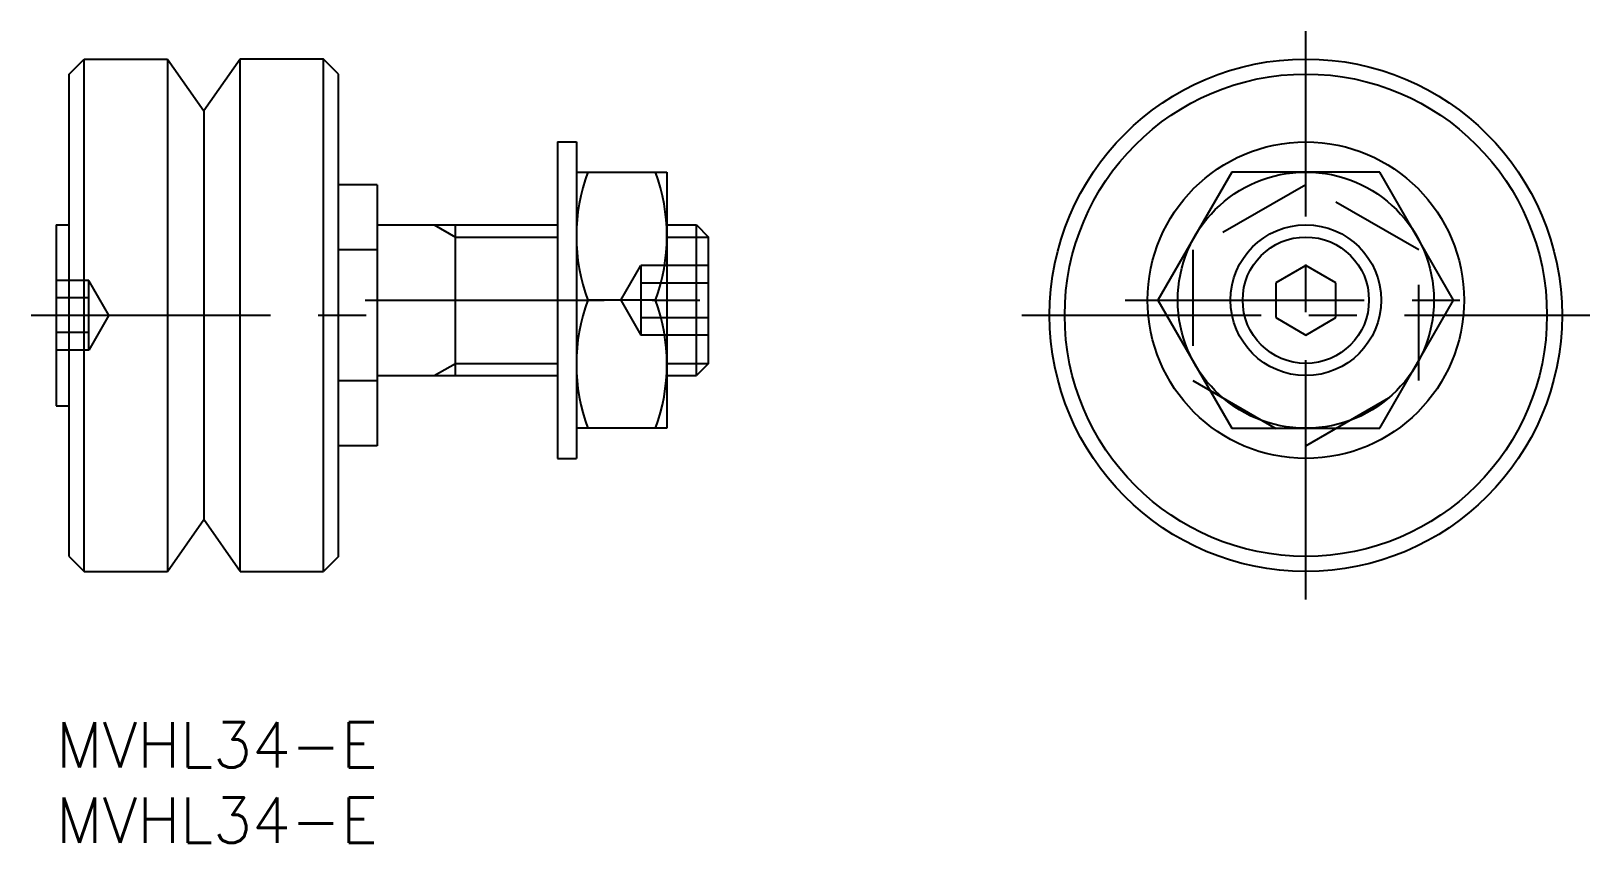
# Model space of a CAD drawing. Extents: x -2 to 102, y -8 to 46.
import ezdxf

# ---------------------------------------------------------------- set-up
doc = ezdxf.new("R2010")
doc.units = 0
doc.header["$LTSCALE"] = 0.5
doc.linetypes.add('CENTER', pattern=[50.8, 31.75, -6.35, 6.35, -6.35])
doc.linetypes.add('DASHED', pattern=[19.05, 12.7, -6.35])
for name, color, linetype in [('MSM_CENTER', 1, 'CENTER'), ('MSM_CONTINUOUS', 7, 'CONTINUOUS'), ('MSM_DASHED', 4, 'DASHED'), ('MSM_NARROW', 5, 'CONTINUOUS'), ('MSM_PART_NUMBER', 7, 'CONTINUOUS')]:
    doc.layers.add(name, color=color, linetype=linetype)
doc.styles.get("Standard").update_dxf_attribs({"font": 'txt.shx', "height": 3, "bigfont": 'bigfont.shx'})

# ---------------------------------------------------------------- blocks, each defined once
blk = doc.blocks.new('*U5')
at = {"layer": 'MSM_PART_NUMBER'}
blk.add_text('MVHL34-E', height=3, dxfattribs=at).set_placement((0, -3))
blk = doc.blocks.new('*U6')
at = {"layer": 'MSM_PART_NUMBER'}
blk.add_text('MVHL34-E', height=3, dxfattribs=at).set_placement((0, -8))

msp = doc.modelspace()

# ---------------------------------------------------------------- linework, layer by layer
at = {"layer": 'MSM_CENTER'}
for p, q in [((82.93, 8.15), (82.93, 45.85)), ((20.5, 28), (45.51, 28)), ((70.93, 28), (94.93, 28)), ((-1.66, 27), (22.3, 27)), ((64.08, 27), (101.78, 27))]:
    msp.add_line(p, q, dxfattribs=at)
at = {"layer": 'MSM_CONTINUOUS'}
for p, q in [((0.86, 43), (1.86, 44)), ((1.86, 10), (1.86, 44)), ((1.86, 44), (7.39, 44)), ((7.39, 44), (9.8, 40.57)), ((7.39, 44), (7.39, 10)), ((12.21, 44), (9.8, 40.57)), ((17.74, 44), (12.21, 44)), ((12.21, 10), (12.21, 44)), ((17.74, 10), (17.74, 44)), ((18.74, 43), (17.74, 44)), ((0.86, 11), (0.86, 43)), ((18.74, 11), (18.74, 43)), ((9.8, 40.57), (9.8, 13.44)), ((33.27, 38.5), (33.27, 17.5)), ((33.27, 38.5), (34.52, 38.5)), ((34.52, 38.5), (34.52, 17.5)), ((34.52, 36.5), (40.52, 36.5)), ((40.52, 36.5), (40.52, 19.5)), ((40.52, 36.5), (40.52, 19.5)), ((78.02, 36.5), (73.11, 28)), ((87.84, 36.5), (78.02, 36.5)), ((92.74, 28), (87.84, 36.5)), ((21.3, 35.66), (18.74, 35.66)), ((21.3, 35.66), (21.3, 18.34)), ((0, 33), (0, 21)), ((0, 33), (0.86, 33)), ((21.3, 33), (33.27, 33)), ((26.5, 23), (26.5, 33)), ((40.52, 33), (42.49, 33)), ((42.49, 23), (42.49, 33)), ((42.49, 33), (43.3, 32.19)), ((43.3, 23.81), (43.3, 32.19)), ((21.3, 31.33), (18.74, 31.33)), ((82.93, 30.31), (80.93, 29.15)), ((84.93, 29.15), (82.93, 30.31)), ((80.93, 29.15), (80.93, 26.85)), ((84.93, 26.85), (84.93, 29.15)), ((39.76, 28), (35.28, 28)), ((73.11, 28), (78.02, 19.5)), ((87.84, 19.5), (92.74, 28)), ((80.93, 26.85), (82.93, 25.69)), ((82.93, 25.69), (84.93, 26.85)), ((43.3, 23.81), (42.49, 23)), ((21.3, 23), (33.27, 23)), ((40.52, 23), (42.49, 23)), ((18.74, 22.67), (21.3, 22.67)), ((0, 21), (0.86, 21)), ((40.52, 19.5), (34.52, 19.5)), ((78.02, 19.5), (87.84, 19.5)), ((21.3, 18.34), (18.74, 18.34)), ((33.27, 17.5), (34.52, 17.5)), ((7.39, 10), (9.8, 13.44)), ((12.21, 10), (9.8, 13.44)), ((0.86, 11), (1.86, 10)), ((18.74, 11), (17.74, 10)), ((1.86, 10), (7.39, 10)), ((12.21, 10), (17.74, 10))]:
    msp.add_line(p, q, dxfattribs=at)
for centre, radius in [((82.93, 27), 17), ((82.93, 27), 16), ((82.93, 28), 10.5), ((82.93, 28), 8.5), ((82.93, 28), 5)]:
    msp.add_circle(centre, radius, dxfattribs=at)
for centre, start, end in [((46.8, 32.25), 159.7438, 200.2562), ((28.25, 32.25), 339.7438, 20.2562), ((46.8, 23.75), 159.7438, 200.2562), ((28.25, 23.75), 339.7438, 20.2562)]:
    msp.add_arc(centre, 12.28, start, end, dxfattribs=at)
at = {"layer": 'MSM_DASHED'}
for p, q in [((82.93, 35.66), (75.43, 31.33)), ((90.43, 31.33), (82.93, 35.66)), ((75.43, 31.33), (75.43, 22.67)), ((90.43, 22.67), (90.43, 31.33)), ((37.47, 28), (38.8, 30.31)), ((43.3, 30.31), (38.8, 30.31)), ((38.8, 30.31), (38.8, 25.69)), ((2.16, 29.31), (0, 29.31)), ((2.16, 24.69), (2.16, 29.31)), ((3.49, 27), (2.16, 29.31)), ((38.8, 29.15), (43.3, 29.15)), ((2.16, 28.15), (0, 28.15)), ((37.47, 28), (38.8, 25.69)), ((3.49, 27), (2.16, 24.69)), ((38.8, 26.85), (43.3, 26.85)), ((2.16, 25.85), (0, 25.85)), ((43.3, 25.69), (38.8, 25.69)), ((2.16, 24.69), (0, 24.69)), ((75.43, 22.67), (82.93, 18.34)), ((82.93, 18.34), (90.43, 22.67))]:
    msp.add_line(p, q, dxfattribs=at)
at = {"layer": 'MSM_NARROW'}
for p, q in [((25.09, 33), (26.5, 32.19)), ((26.5, 32.19), (33.27, 32.19)), ((40.52, 32.19), (43.3, 32.19)), ((25.09, 23), (26.5, 23.81)), ((26.5, 23.81), (33.27, 23.81)), ((40.52, 23.81), (43.3, 23.81))]:
    msp.add_line(p, q, dxfattribs=at)
msp.add_circle((82.93, 28), 4.19, dxfattribs=at)

# ---------------------------------------------------------------- block references
at = {"layer": 'MSM_CONTINUOUS'}
for name in ['*U5', '*U6']:
    msp.add_blockref(name, (0, 0), dxfattribs=at)

doc.saveas('drawing.dxf')
